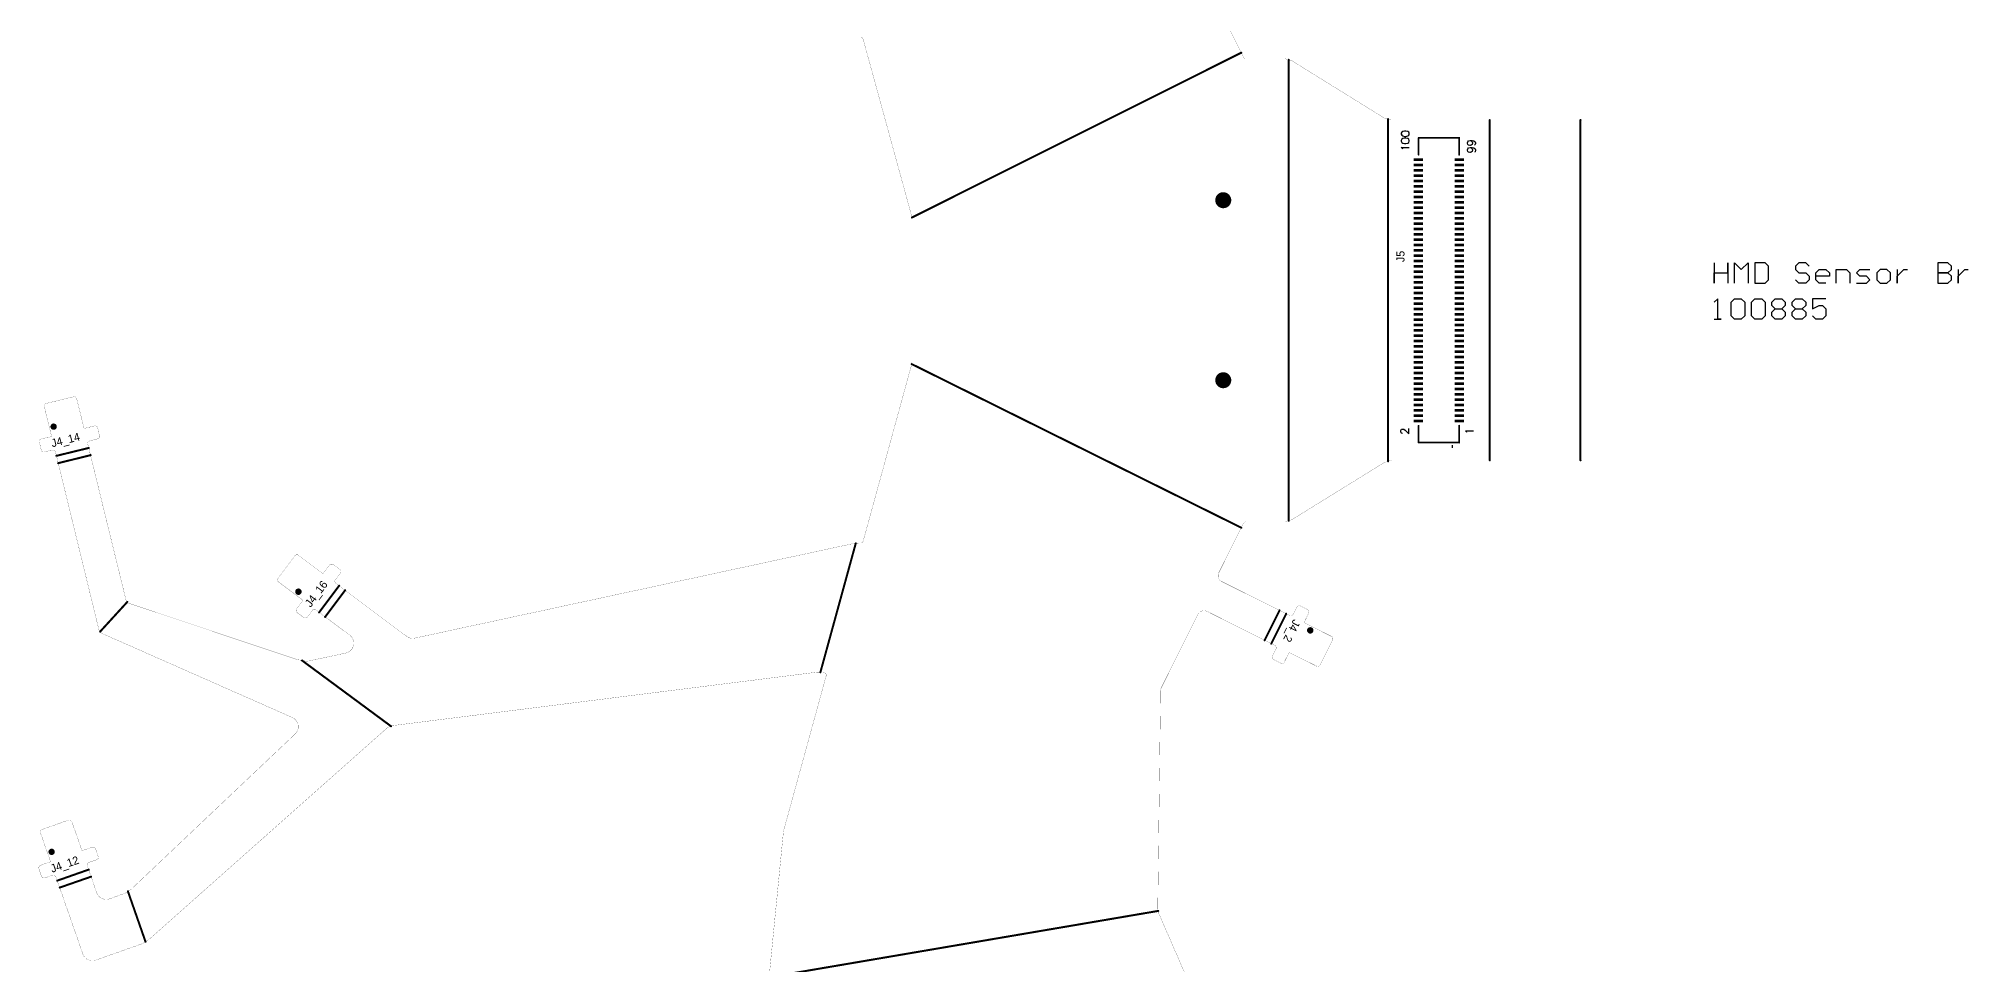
# Model space of a CAD drawing. Extents: x 325 to 617, y 85 to 372.
# Drawn here: x 325.1 to 470.2, y 208.2 to 277.6 of the extents above; entities that cross this region are included whole.
import ezdxf

# ---------------------------------------------------------------- set-up
doc = ezdxf.new("R2010")
doc.units = 0
for name, color, linetype in [('MECHANICAL1', 6, 'CONTINUOUS'), ('PADHOLELAYER', 156, 'CONTINUOUS'), ('TOPOVERLAY', 2, 'CONTINUOUS'), ('TOPPASTE', 8, 'CONTINUOUS')]:
    doc.layers.add(name, color=color, linetype=linetype)

msp = doc.modelspace()

# ---------------------------------------------------------------- linework, layer by layer
at = {"layer": 'MECHANICAL1', "const_width": 0.0127}
for points in [[(413.59, 279.9), (415.44, 276.2)], [(386.92, 277.54), (390.56, 264.27)], [(415.62, 276.09), (418.58, 276.09)], [(418.58, 276.09), (419.08, 275.93)], [(419.08, 275.93), (426.03, 271.62)], [(426.03, 271.62), (426.53, 271.49)], [(426.53, 271.49), (426.81, 271.49)], [(426.81, 271.49), (433.38, 271.49)], [(433.38, 271.49), (498.99, 271.49)], [(390.56, 264.27), (390.58, 264.1)], [(390.58, 253.35), (390.58, 264.1)], [(386.92, 239.92), (390.56, 253.19)], [(390.56, 253.19), (390.58, 253.35)], [(325.51, 250), (326.06, 247.76)], [(325.66, 250.24), (327.7, 250.74)], [(327.94, 250.59), (328.49, 248.36)], [(328.49, 248.36), (329.27, 248.55)], [(329.51, 248.4), (329.65, 247.82)], [(325.14, 247.33), (325.28, 246.75)], [(325.28, 247.57), (326.06, 247.76)], [(325.52, 246.6), (326.1, 246.74)], [(328.77, 247.19), (331.64, 235.48)], [(328.92, 247.43), (329.5, 247.58)], [(326.35, 246.6), (329.61, 233.25)], [(419.08, 241.53), (426.03, 245.83)], [(426.03, 245.83), (426.53, 245.97)], [(426.53, 245.97), (426.81, 245.97)], [(426.81, 245.97), (433.38, 245.97)], [(433.38, 245.97), (498.99, 245.97)], [(413.59, 237.55), (415.44, 241.26)], [(415.62, 241.37), (418.58, 241.37)], [(418.58, 241.37), (419.08, 241.53)], [(353.3, 232.64), (386.13, 239.72)], [(386.13, 239.72), (386.58, 239.77)], [(386.58, 239.77), (386.72, 239.77)], [(343.04, 237.13), (344.3, 238.81)], [(344.58, 238.85), (346.42, 237.47)], [(346.42, 237.47), (346.9, 238.11)], [(347.18, 238.15), (347.66, 237.79)], [(343.08, 236.85), (344.92, 235.47)], [(347.34, 237.03), (347.7, 237.51)], [(347.38, 236.75), (352.69, 232.77)], [(413.81, 236.88), (418.9, 234.34)], [(331.64, 235.48), (331.84, 235.25)], [(331.84, 235.25), (344.47, 231.03)], [(344.44, 234.83), (344.92, 235.47)], [(419.71, 235.05), (420.24, 234.78)], [(344.48, 234.55), (344.96, 234.19)], [(345.24, 234.23), (345.6, 234.71)], [(345.88, 234.75), (348.41, 232.86)], [(409.28, 228.93), (412.02, 234.42)], [(412.7, 234.65), (417.78, 232.1)], [(419.17, 234.43), (419.44, 234.96)], [(419.98, 233.8), (420.33, 234.52)], [(419.98, 233.8), (422.03, 232.77)], [(329.61, 233.25), (329.79, 233.01)], [(329.79, 233.01), (344.1, 226.69)], [(421.18, 230.63), (422.12, 232.5)], [(344.47, 231.03), (345.21, 230.9)], [(345.21, 230.9), (348.12, 231.52)], [(417.61, 231.3), (417.87, 231.83)], [(417.7, 231.03), (418.23, 230.76)], [(418.5, 230.85), (418.86, 231.56)], [(418.86, 231.56), (420.92, 230.54)], [(351.64, 226.08), (383.49, 230.09)], [(380.94, 218.15), (384.14, 229.8)], [(383.49, 230.09), (383.92, 230.07)], [(383.92, 230.07), (384, 230.05)], [(409.01, 212.35), (409.22, 228.71)], [(332.03, 213.81), (344.32, 225.45)], [(333.35, 210.03), (351.26, 225.94)], [(351.26, 225.94), (351.64, 226.08)], [(325.22, 218.04), (325.98, 215.87)], [(325.35, 218.29), (327.33, 218.99)], [(327.58, 218.87), (328.34, 216.69)], [(379.88, 207.38), (380.94, 218.15)], [(328.34, 216.69), (329.1, 216.96)], [(329.35, 216.84), (329.55, 216.27)], [(325.11, 215.35), (325.3, 214.78)], [(325.23, 215.6), (325.98, 215.87)], [(325.56, 214.66), (326.13, 214.86)], [(326.38, 214.74), (328.4, 208.95)], [(328.74, 215.56), (329.44, 213.55)], [(328.86, 215.82), (329.43, 216.01)], [(330.4, 213.09), (331.53, 213.49)], [(331.53, 213.49), (332.03, 213.81)], [(409.01, 212.35), (409.07, 212.02)], [(409.07, 212.02), (420.61, 185.57)], [(329.36, 208.49), (332.85, 209.72)], [(332.85, 209.72), (333.35, 210.03)]]:
    msp.add_lwpolyline(points, dxfattribs=at)
for points in [[(386.72, 277.69, -0.341522), (386.92, 277.54)], [(415.62, 276.09, -0.284079), (415.44, 276.2)], [(325.51, 250, -0.414214), (325.66, 250.24)], [(327.7, 250.74, -0.414214), (327.94, 250.59)], [(329.27, 248.55, -0.414214), (329.51, 248.4)], [(325.14, 247.33, -0.414214), (325.28, 247.57)], [(325.52, 246.6, -0.414214), (325.28, 246.75)], [(326.1, 246.74, -0.414214), (326.35, 246.6)], [(328.77, 247.19, -0.414214), (328.92, 247.43)], [(329.65, 247.82, -0.414214), (329.5, 247.58)], [(415.44, 241.26, -0.284079), (415.62, 241.37)], [(386.92, 239.92, -0.341522), (386.72, 239.77)], [(344.3, 238.81, -0.414214), (344.58, 238.85)], [(346.9, 238.11, -0.414214), (347.18, 238.15)], [(343.08, 236.85, -0.414214), (343.04, 237.13)], [(347.38, 236.75, -0.414214), (347.34, 237.03)], [(347.66, 237.79, -0.414214), (347.7, 237.51)], [(413.81, 236.88, -0.414214), (413.59, 237.55)], [(419.44, 234.96, -0.414214), (419.71, 235.05)], [(344.48, 234.55, -0.414214), (344.44, 234.83)], [(345.24, 234.23, -0.414214), (344.96, 234.19)], [(345.6, 234.71, -0.414214), (345.88, 234.75)], [(412.02, 234.42, -0.414214), (412.7, 234.65)], [(419.17, 234.43, -0.414214), (418.9, 234.34)], [(420.24, 234.78, -0.414214), (420.33, 234.52)], [(348.41, 232.86, -0.643131), (348.12, 231.52)], [(353.3, 232.64, -0.217189), (352.69, 232.77)], [(422.03, 232.77, -0.414214), (422.12, 232.5)], [(417.7, 231.03, -0.414214), (417.61, 231.3)], [(417.78, 232.1, -0.414214), (417.87, 231.83)], [(418.5, 230.85, -0.414214), (418.23, 230.76)], [(384, 230.05, -0.414214), (384.14, 229.8)], [(421.18, 230.63, -0.414214), (420.92, 230.54)], [(409.22, 228.71, -0.113065), (409.28, 228.93)], [(344.1, 226.69, -0.535539), (344.32, 225.45)], [(325.22, 218.04, -0.414214), (325.35, 218.29)], [(327.33, 218.99, -0.414214), (327.58, 218.87)], [(329.1, 216.96, -0.414214), (329.35, 216.84)], [(329.55, 216.27, -0.414214), (329.43, 216.01)], [(325.11, 215.35, -0.414214), (325.23, 215.6)], [(325.56, 214.66, -0.414214), (325.3, 214.78)], [(326.13, 214.86, -0.414214), (326.38, 214.74)], [(328.74, 215.56, -0.414214), (328.86, 215.82)], [(330.4, 213.09, -0.414214), (329.44, 213.55)], [(329.36, 208.49, -0.414214), (328.4, 208.95)]]:
    msp.add_lwpolyline(points, format="xyb", dxfattribs=at)
at = {"layer": 'MECHANICAL1', "const_width": 0.00635}
for points in [[(386.91, 277.54, 1), (386.92, 277.54, 1)], [(386.91, 277.54, 1), (386.92, 277.54, 1)], [(415.44, 276.2, 1), (415.44, 276.2, 1)], [(415.44, 276.2, 1), (415.44, 276.2, 1)], [(415.62, 276.09, 1), (415.62, 276.09, 1)], [(415.62, 276.09, 1), (415.62, 276.09, 1)], [(418.58, 276.09, 1), (418.59, 276.09, 1)], [(418.58, 276.09, 1), (418.59, 276.09, 1)], [(419.08, 275.93, 1), (419.09, 275.93, 1)], [(419.08, 275.93, 1), (419.09, 275.93, 1)], [(426.03, 271.62, 1), (426.03, 271.62, 1)], [(426.03, 271.62, 1), (426.03, 271.62, 1)], [(426.53, 271.49, 1), (426.53, 271.49, 1)], [(426.53, 271.49, 1), (426.53, 271.49, 1)], [(426.8, 271.49, 1), (426.81, 271.49, 1)], [(426.8, 271.49, 1), (426.81, 271.49, 1)], [(433.37, 271.49, 1), (433.38, 271.49, 1)], [(433.37, 271.49, 1), (433.38, 271.49, 1)], [(390.55, 264.27, 1), (390.56, 264.27, 1)], [(390.55, 264.27, 1), (390.56, 264.27, 1)], [(390.57, 264.1, 1), (390.58, 264.1, 1)], [(390.57, 264.1, 1), (390.58, 264.1, 1)], [(390.55, 253.19, 1), (390.56, 253.19, 1)], [(390.55, 253.19, 1), (390.56, 253.19, 1)], [(390.57, 253.35, 1), (390.58, 253.35, 1)], [(390.57, 253.35, 1), (390.58, 253.35, 1)], [(325.51, 250, 1), (325.52, 250, 1)], [(325.51, 250, 1), (325.52, 250, 1)], [(325.66, 250.24, 1), (325.66, 250.24, 1)], [(325.66, 250.24, 1), (325.66, 250.24, 1)], [(327.7, 250.74, 1), (327.7, 250.74, 1)], [(327.7, 250.74, 1), (327.7, 250.74, 1)], [(327.94, 250.59, 1), (327.95, 250.59, 1)], [(327.94, 250.59, 1), (327.95, 250.59, 1)], [(328.49, 248.36, 1), (328.49, 248.36, 1)], [(328.49, 248.36, 1), (328.49, 248.36, 1)], [(329.26, 248.55, 1), (329.27, 248.55, 1)], [(329.26, 248.55, 1), (329.27, 248.55, 1)], [(329.5, 248.4, 1), (329.51, 248.4, 1)], [(329.5, 248.4, 1), (329.51, 248.4, 1)], [(325.13, 247.33, 1), (325.14, 247.33, 1)], [(325.13, 247.33, 1), (325.14, 247.33, 1)], [(325.28, 246.75, 1), (325.28, 246.75, 1)], [(325.28, 246.75, 1), (325.28, 246.75, 1)], [(325.28, 247.57, 1), (325.29, 247.57, 1)], [(325.28, 247.57, 1), (325.29, 247.57, 1)], [(326.06, 247.76, 1), (326.06, 247.76, 1)], [(326.06, 247.76, 1), (326.06, 247.76, 1)], [(326.1, 246.74, 1), (326.11, 246.74, 1)], [(326.1, 246.74, 1), (326.11, 246.74, 1)], [(328.77, 247.19, 1), (328.78, 247.19, 1)], [(328.77, 247.19, 1), (328.78, 247.19, 1)], [(328.92, 247.43, 1), (328.92, 247.43, 1)], [(328.92, 247.43, 1), (328.92, 247.43, 1)], [(329.5, 247.58, 1), (329.51, 247.58, 1)], [(329.5, 247.58, 1), (329.51, 247.58, 1)], [(329.65, 247.82, 1), (329.65, 247.82, 1)], [(329.65, 247.82, 1), (329.65, 247.82, 1)], [(325.52, 246.6, 1), (325.52, 246.6, 1)], [(325.52, 246.6, 1), (325.52, 246.6, 1)], [(326.34, 246.6, 1), (326.35, 246.6, 1)], [(326.34, 246.6, 1), (326.35, 246.6, 1)], [(426.03, 245.83, 1), (426.03, 245.83, 1)], [(426.03, 245.83, 1), (426.03, 245.83, 1)], [(426.53, 245.97, 1), (426.53, 245.97, 1)], [(426.53, 245.97, 1), (426.53, 245.97, 1)], [(426.8, 245.97, 1), (426.81, 245.97, 1)], [(426.8, 245.97, 1), (426.81, 245.97, 1)], [(433.37, 245.97, 1), (433.38, 245.97, 1)], [(433.37, 245.97, 1), (433.38, 245.97, 1)], [(415.44, 241.26, 1), (415.44, 241.26, 1)], [(415.44, 241.26, 1), (415.44, 241.26, 1)], [(415.62, 241.37, 1), (415.62, 241.37, 1)], [(415.62, 241.37, 1), (415.62, 241.37, 1)], [(418.58, 241.37, 1), (418.59, 241.37, 1)], [(418.58, 241.37, 1), (418.59, 241.37, 1)], [(419.08, 241.53, 1), (419.09, 241.53, 1)], [(419.08, 241.53, 1), (419.09, 241.53, 1)], [(386.13, 239.72, 1), (386.14, 239.72, 1)], [(386.13, 239.72, 1), (386.14, 239.72, 1)], [(386.58, 239.77, 1), (386.59, 239.77, 1)], [(386.58, 239.77, 1), (386.59, 239.77, 1)], [(386.72, 239.77, 1), (386.72, 239.77, 1)], [(386.72, 239.77, 1), (386.72, 239.77, 1)], [(386.91, 239.92, 1), (386.92, 239.92, 1)], [(386.91, 239.92, 1), (386.92, 239.92, 1)], [(344.3, 238.81, 1), (344.3, 238.81, 1)], [(344.3, 238.81, 1), (344.3, 238.81, 1)], [(344.58, 238.85, 1), (344.58, 238.85, 1)], [(344.58, 238.85, 1), (344.58, 238.85, 1)], [(346.9, 238.11, 1), (346.9, 238.11, 1)], [(346.9, 238.11, 1), (346.9, 238.11, 1)], [(347.18, 238.15, 1), (347.18, 238.15, 1)], [(347.18, 238.15, 1), (347.18, 238.15, 1)], [(343.04, 237.13, 1), (343.05, 237.13, 1)], [(343.04, 237.13, 1), (343.05, 237.13, 1)], [(343.08, 236.85, 1), (343.09, 236.85, 1)], [(343.08, 236.85, 1), (343.09, 236.85, 1)], [(346.42, 237.47, 1), (346.43, 237.47, 1)], [(346.42, 237.47, 1), (346.43, 237.47, 1)], [(347.34, 237.03, 1), (347.35, 237.03, 1)], [(347.34, 237.03, 1), (347.35, 237.03, 1)], [(347.38, 236.75, 1), (347.39, 236.75, 1)], [(347.38, 236.75, 1), (347.39, 236.75, 1)], [(347.66, 237.79, 1), (347.66, 237.79, 1)], [(347.66, 237.79, 1), (347.66, 237.79, 1)], [(347.7, 237.51, 1), (347.71, 237.51, 1)], [(347.7, 237.51, 1), (347.71, 237.51, 1)], [(413.59, 237.55, 1), (413.59, 237.55, 1)], [(413.59, 237.55, 1), (413.59, 237.55, 1)], [(413.81, 236.88, 1), (413.82, 236.88, 1)], [(413.81, 236.88, 1), (413.82, 236.88, 1)], [(331.63, 235.48, 1), (331.64, 235.48, 1)], [(331.63, 235.48, 1), (331.64, 235.48, 1)], [(331.83, 235.25, 1), (331.84, 235.25, 1)], [(331.83, 235.25, 1), (331.84, 235.25, 1)], [(344.92, 235.47, 1), (344.93, 235.47, 1)], [(344.92, 235.47, 1), (344.93, 235.47, 1)], [(419.7, 235.05, 1), (419.71, 235.05, 1)], [(419.7, 235.05, 1), (419.71, 235.05, 1)], [(344.44, 234.83, 1), (344.45, 234.83, 1)], [(344.44, 234.83, 1), (344.45, 234.83, 1)], [(344.48, 234.55, 1), (344.49, 234.55, 1)], [(344.48, 234.55, 1), (344.49, 234.55, 1)], [(344.96, 234.19, 1), (344.97, 234.19, 1)], [(344.96, 234.19, 1), (344.97, 234.19, 1)], [(345.24, 234.23, 1), (345.25, 234.23, 1)], [(345.24, 234.23, 1), (345.25, 234.23, 1)], [(345.6, 234.71, 1), (345.61, 234.71, 1)], [(345.6, 234.71, 1), (345.61, 234.71, 1)], [(345.88, 234.75, 1), (345.89, 234.75, 1)], [(345.88, 234.75, 1), (345.89, 234.75, 1)], [(412.02, 234.42, 1), (412.03, 234.42, 1)], [(412.02, 234.42, 1), (412.03, 234.42, 1)], [(412.69, 234.65, 1), (412.7, 234.65, 1)], [(412.69, 234.65, 1), (412.7, 234.65, 1)], [(418.9, 234.34, 1), (418.91, 234.34, 1)], [(418.9, 234.34, 1), (418.91, 234.34, 1)], [(419.17, 234.43, 1), (419.17, 234.43, 1)], [(419.17, 234.43, 1), (419.17, 234.43, 1)], [(419.44, 234.96, 1), (419.44, 234.96, 1)], [(419.44, 234.96, 1), (419.44, 234.96, 1)], [(419.97, 233.8, 1), (419.98, 233.8, 1)], [(419.97, 233.8, 1), (419.98, 233.8, 1)], [(420.24, 234.78, 1), (420.25, 234.78, 1)], [(420.24, 234.78, 1), (420.25, 234.78, 1)], [(420.33, 234.52, 1), (420.34, 234.52, 1)], [(420.33, 234.52, 1), (420.34, 234.52, 1)], [(329.6, 233.25, 1), (329.61, 233.25, 1)], [(329.6, 233.25, 1), (329.61, 233.25, 1)], [(329.79, 233.01, 1), (329.8, 233.01, 1)], [(329.79, 233.01, 1), (329.8, 233.01, 1)], [(348.4, 232.86, 1), (348.41, 232.86, 1)], [(348.4, 232.86, 1), (348.41, 232.86, 1)], [(352.68, 232.77, 1), (352.69, 232.77, 1)], [(352.68, 232.77, 1), (352.69, 232.77, 1)], [(353.29, 232.64, 1), (353.3, 232.64, 1)], [(353.29, 232.64, 1), (353.3, 232.64, 1)], [(422.03, 232.77, 1), (422.04, 232.77, 1)], [(422.03, 232.77, 1), (422.04, 232.77, 1)], [(422.12, 232.5, 1), (422.13, 232.5, 1)], [(422.12, 232.5, 1), (422.13, 232.5, 1)], [(344.46, 231.03, 1), (344.47, 231.03, 1)], [(344.46, 231.03, 1), (344.47, 231.03, 1)], [(345.21, 230.9, 1), (345.21, 230.9, 1)], [(345.21, 230.9, 1), (345.21, 230.9, 1)], [(348.11, 231.52, 1), (348.12, 231.52, 1)], [(348.11, 231.52, 1), (348.12, 231.52, 1)], [(417.6, 231.3, 1), (417.61, 231.3, 1)], [(417.6, 231.3, 1), (417.61, 231.3, 1)], [(417.69, 231.03, 1), (417.7, 231.03, 1)], [(417.69, 231.03, 1), (417.7, 231.03, 1)], [(417.78, 232.1, 1), (417.79, 232.1, 1)], [(417.78, 232.1, 1), (417.79, 232.1, 1)], [(417.87, 231.83, 1), (417.88, 231.83, 1)], [(417.87, 231.83, 1), (417.88, 231.83, 1)], [(418.23, 230.76, 1), (418.24, 230.76, 1)], [(418.23, 230.76, 1), (418.24, 230.76, 1)], [(418.5, 230.85, 1), (418.5, 230.85, 1)], [(418.5, 230.85, 1), (418.5, 230.85, 1)], [(418.86, 231.56, 1), (418.86, 231.56, 1)], [(418.86, 231.56, 1), (418.86, 231.56, 1)], [(383.49, 230.09, 1), (383.5, 230.09, 1)], [(383.49, 230.09, 1), (383.5, 230.09, 1)], [(383.92, 230.07, 1), (383.93, 230.07, 1)], [(383.92, 230.07, 1), (383.93, 230.07, 1)], [(384, 230.05, 1), (384.01, 230.05, 1)], [(384, 230.05, 1), (384.01, 230.05, 1)], [(384.14, 229.8, 1), (384.15, 229.8, 1)], [(384.14, 229.8, 1), (384.15, 229.8, 1)], [(420.91, 230.54, 1), (420.92, 230.54, 1)], [(420.91, 230.54, 1), (420.92, 230.54, 1)], [(421.18, 230.63, 1), (421.19, 230.63, 1)], [(421.18, 230.63, 1), (421.19, 230.63, 1)], [(409.22, 228.71, 1), (409.23, 228.71, 1)], [(409.22, 228.71, 1), (409.23, 228.71, 1)], [(409.27, 228.93, 1), (409.28, 228.93, 1)], [(409.27, 228.93, 1), (409.28, 228.93, 1)], [(344.1, 226.69, 1), (344.11, 226.69, 1)], [(344.1, 226.69, 1), (344.11, 226.69, 1)], [(344.31, 225.45, 1), (344.32, 225.45, 1)], [(344.31, 225.45, 1), (344.32, 225.45, 1)], [(351.26, 225.94, 1), (351.26, 225.94, 1)], [(351.26, 225.94, 1), (351.26, 225.94, 1)], [(351.63, 226.08, 1), (351.64, 226.08, 1)], [(351.63, 226.08, 1), (351.64, 226.08, 1)], [(325.22, 218.04, 1), (325.23, 218.04, 1)], [(325.22, 218.04, 1), (325.23, 218.04, 1)], [(325.34, 218.29, 1), (325.35, 218.29, 1)], [(325.34, 218.29, 1), (325.35, 218.29, 1)], [(327.33, 218.99, 1), (327.33, 218.99, 1)], [(327.33, 218.99, 1), (327.33, 218.99, 1)], [(327.58, 218.87, 1), (327.59, 218.87, 1)], [(327.58, 218.87, 1), (327.59, 218.87, 1)], [(380.94, 218.15, 1), (380.95, 218.15, 1)], [(380.94, 218.15, 1), (380.95, 218.15, 1)], [(328.34, 216.69, 1), (328.35, 216.69, 1)], [(328.34, 216.69, 1), (328.35, 216.69, 1)], [(329.1, 216.96, 1), (329.1, 216.96, 1)], [(329.1, 216.96, 1), (329.1, 216.96, 1)], [(329.35, 216.84, 1), (329.36, 216.84, 1)], [(329.35, 216.84, 1), (329.36, 216.84, 1)], [(329.55, 216.27, 1), (329.56, 216.27, 1)], [(329.55, 216.27, 1), (329.56, 216.27, 1)], [(325.1, 215.35, 1), (325.11, 215.35, 1)], [(325.1, 215.35, 1), (325.11, 215.35, 1)], [(325.23, 215.6, 1), (325.23, 215.6, 1)], [(325.23, 215.6, 1), (325.23, 215.6, 1)], [(325.3, 214.78, 1), (325.31, 214.78, 1)], [(325.3, 214.78, 1), (325.31, 214.78, 1)], [(325.98, 215.87, 1), (325.99, 215.87, 1)], [(325.98, 215.87, 1), (325.99, 215.87, 1)], [(326.12, 214.86, 1), (326.13, 214.86, 1)], [(326.12, 214.86, 1), (326.13, 214.86, 1)], [(326.38, 214.74, 1), (326.38, 214.74, 1)], [(326.38, 214.74, 1), (326.38, 214.74, 1)], [(328.74, 215.56, 1), (328.74, 215.56, 1)], [(328.74, 215.56, 1), (328.74, 215.56, 1)], [(328.86, 215.82, 1), (328.87, 215.82, 1)], [(328.86, 215.82, 1), (328.87, 215.82, 1)], [(329.43, 216.01, 1), (329.43, 216.01, 1)], [(329.43, 216.01, 1), (329.43, 216.01, 1)], [(325.56, 214.66, 1), (325.56, 214.66, 1)], [(325.56, 214.66, 1), (325.56, 214.66, 1)], [(329.44, 213.55, 1), (329.45, 213.55, 1)], [(329.44, 213.55, 1), (329.45, 213.55, 1)], [(331.53, 213.49, 1), (331.53, 213.49, 1)], [(331.53, 213.49, 1), (331.53, 213.49, 1)], [(332.03, 213.81, 1), (332.03, 213.81, 1)], [(332.03, 213.81, 1), (332.03, 213.81, 1)], [(330.39, 213.09, 1), (330.4, 213.09, 1)], [(330.39, 213.09, 1), (330.4, 213.09, 1)], [(409, 212.35, 1), (409.01, 212.35, 1)], [(409, 212.35, 1), (409.01, 212.35, 1)], [(409.07, 212.02, 1), (409.08, 212.02, 1)], [(409.07, 212.02, 1), (409.08, 212.02, 1)], [(328.4, 208.95, 1), (328.41, 208.95, 1)], [(328.4, 208.95, 1), (328.41, 208.95, 1)], [(332.85, 209.72, 1), (332.86, 209.72, 1)], [(332.85, 209.72, 1), (332.86, 209.72, 1)], [(333.35, 210.03, 1), (333.36, 210.03, 1)], [(333.35, 210.03, 1), (333.36, 210.03, 1)], [(329.36, 208.49, 1), (329.36, 208.49, 1)], [(329.36, 208.49, 1), (329.36, 208.49, 1)]]:
    msp.add_lwpolyline(points, format="xyb", close=True, dxfattribs=at)
at = {"layer": 'PADHOLELAYER', "const_width": 0.6}
for points in [[(413.62, 265.48, 1), (414.22, 265.48, 1)], [(413.62, 251.98, 1), (414.22, 251.98, 1)]]:
    msp.add_lwpolyline(points, format="xyb", close=True, dxfattribs=at)
at = {"layer": 'TOPOVERLAY'}
for p, q in [((427.3, 270.59), (427.27, 270.5)), ((427.27, 270.5), (427.27, 270.44)), ((427.27, 270.44), (427.3, 270.36)), ((427.3, 270.05), (427.27, 269.97)), ((427.27, 269.97), (427.27, 269.91)), ((427.27, 269.91), (427.3, 269.82)), ((427.38, 270.64), (427.3, 270.59)), ((427.3, 270.36), (427.38, 270.3)), ((427.38, 270.11), (427.3, 270.05)), ((427.52, 270.67), (427.38, 270.64)), ((427.38, 270.3), (427.52, 270.27)), ((427.52, 270.14), (427.38, 270.11)), ((427.61, 270.67), (427.52, 270.67)), ((427.52, 270.27), (427.61, 270.27)), ((427.61, 270.14), (427.52, 270.14)), ((427.75, 270.64), (427.61, 270.67)), ((427.61, 270.27), (427.75, 270.3)), ((427.75, 270.11), (427.61, 270.14)), ((427.84, 270.59), (427.75, 270.64)), ((427.75, 270.3), (427.84, 270.36)), ((427.84, 270.05), (427.75, 270.11)), ((427.87, 270.5), (427.84, 270.59)), ((427.84, 270.36), (427.87, 270.44)), ((427.87, 269.97), (427.84, 270.05)), ((427.84, 269.82), (427.87, 269.91)), ((427.87, 270.44), (427.87, 270.5)), ((427.87, 269.91), (427.87, 269.97)), ((432.23, 269.79), (432.26, 269.87)), ((432.26, 269.87), (432.32, 269.93)), ((432.32, 269.93), (432.43, 269.96)), ((432.43, 269.96), (432.52, 269.93)), ((432.43, 269.96), (432.58, 269.96)), ((432.52, 269.93), (432.58, 269.87)), ((432.58, 269.96), (432.72, 269.93)), ((432.58, 269.87), (432.6, 269.79)), ((432.72, 269.93), (432.8, 269.87)), ((432.8, 269.87), (432.83, 269.79)), ((427.35, 269.35), (427.27, 269.44)), ((427.27, 269.44), (427.87, 269.44)), ((427.3, 269.82), (427.38, 269.77)), ((427.38, 269.3), (427.35, 269.35)), ((427.38, 269.77), (427.52, 269.74)), ((427.52, 269.74), (427.61, 269.74)), ((427.61, 269.74), (427.75, 269.77)), ((427.75, 269.77), (427.84, 269.82)), ((432.23, 269.76), (432.23, 269.79)), ((432.26, 269.67), (432.23, 269.76)), ((432.23, 269.25), (432.26, 269.34)), ((432.23, 269.23), (432.23, 269.25)), ((432.26, 269.14), (432.23, 269.23)), ((432.32, 269.62), (432.26, 269.67)), ((432.26, 269.34), (432.32, 269.4)), ((432.32, 269.08), (432.26, 269.14)), ((432.4, 269.59), (432.32, 269.62)), ((432.32, 269.4), (432.43, 269.43)), ((432.4, 269.06), (432.32, 269.08)), ((432.43, 269.59), (432.4, 269.59)), ((432.43, 269.06), (432.4, 269.06)), ((432.52, 269.62), (432.43, 269.59)), ((432.43, 269.43), (432.52, 269.4)), ((432.43, 269.43), (432.58, 269.43)), ((432.52, 269.08), (432.43, 269.06)), ((432.58, 269.67), (432.52, 269.62)), ((432.52, 269.4), (432.58, 269.34)), ((432.58, 269.14), (432.52, 269.08)), ((432.6, 269.76), (432.58, 269.67)), ((432.58, 269.43), (432.72, 269.4)), ((432.58, 269.34), (432.6, 269.25)), ((432.6, 269.23), (432.58, 269.14)), ((432.6, 269.79), (432.6, 269.76)), ((432.6, 269.25), (432.6, 269.23)), ((432.72, 269.4), (432.8, 269.34)), ((432.8, 269.65), (432.75, 269.62)), ((432.8, 269.11), (432.75, 269.08)), ((432.83, 269.73), (432.8, 269.65)), ((432.8, 269.34), (432.83, 269.25)), ((432.83, 269.2), (432.8, 269.11)), ((432.83, 269.79), (432.83, 269.73)), ((432.83, 269.25), (432.83, 269.2)), ((450.74, 260.79), (450.74, 259.27)), ((450.74, 259.27), (450.74, 260.03)), ((450.74, 260.03), (451.76, 260.03)), ((451.76, 260.03), (451.76, 260.79)), ((451.76, 260.79), (451.76, 259.27)), ((452.27, 259.27), (452.27, 260.79)), ((452.27, 260.79), (452.77, 260.28)), ((452.77, 260.28), (453.28, 260.79)), ((453.28, 260.79), (453.28, 259.27)), ((453.79, 260.79), (453.79, 259.27)), ((454.55, 260.79), (453.79, 260.79)), ((454.81, 260.54), (454.55, 260.79)), ((454.81, 259.52), (454.81, 260.54)), ((457.09, 260.79), (456.84, 260.54)), ((456.84, 260.54), (456.84, 260.28)), ((456.84, 260.28), (457.09, 260.03)), ((457.6, 260.79), (457.09, 260.79)), ((457.09, 260.03), (457.6, 260.03)), ((457.85, 260.54), (457.6, 260.79)), ((457.6, 260.03), (457.85, 259.78)), ((457.85, 259.78), (457.85, 259.52)), ((458.36, 260.03), (458.61, 260.28)), ((458.36, 259.52), (458.36, 260.03)), ((459.38, 259.78), (458.36, 259.78)), ((458.61, 260.28), (459.12, 260.28)), ((459.12, 260.28), (459.38, 260.03)), ((459.38, 260.03), (459.38, 259.78)), ((459.88, 259.27), (459.88, 260.28)), ((459.88, 260.28), (460.65, 260.28)), ((460.65, 260.28), (460.9, 260.03)), ((460.9, 260.03), (460.9, 259.27)), ((461.41, 260.03), (461.66, 260.28)), ((461.66, 259.78), (461.41, 260.03)), ((461.66, 260.28), (462.42, 260.28)), ((462.17, 259.78), (461.66, 259.78)), ((462.42, 259.52), (462.17, 259.78)), ((463.18, 260.28), (462.93, 260.03)), ((462.93, 260.03), (462.93, 259.52)), ((463.69, 260.28), (463.18, 260.28)), ((463.95, 260.03), (463.69, 260.28)), ((463.95, 259.52), (463.95, 260.03)), ((464.45, 260.28), (464.45, 259.27)), ((464.45, 259.78), (464.71, 260.03)), ((464.45, 259.27), (464.45, 259.78)), ((464.71, 260.03), (464.96, 260.28)), ((464.96, 260.28), (465.22, 260.28)), ((467.5, 260.79), (467.5, 259.27)), ((468.26, 260.79), (467.5, 260.79)), ((468.26, 260.03), (467.5, 260.03)), ((467.5, 260.03), (468.26, 260.03)), ((468.52, 260.54), (468.26, 260.79)), ((468.26, 260.03), (468.52, 260.28)), ((468.52, 259.78), (468.26, 260.03)), ((468.52, 260.28), (468.52, 260.54)), ((468.52, 259.52), (468.52, 259.78)), ((469.02, 260.28), (469.02, 259.27)), ((469.02, 259.78), (469.28, 260.03)), ((469.02, 259.27), (469.02, 259.78)), ((469.28, 260.03), (469.53, 260.28)), ((469.53, 260.28), (469.79, 260.28)), ((453.79, 259.27), (454.55, 259.27)), ((454.55, 259.27), (454.81, 259.52)), ((457.09, 259.27), (456.84, 259.52)), ((457.6, 259.27), (457.09, 259.27)), ((457.85, 259.52), (457.6, 259.27)), ((458.61, 259.27), (458.36, 259.52)), ((459.12, 259.27), (458.61, 259.27)), ((461.41, 259.27), (462.17, 259.27)), ((462.17, 259.27), (462.42, 259.52)), ((462.93, 259.52), (463.18, 259.27)), ((463.18, 259.27), (463.69, 259.27)), ((463.69, 259.27), (463.95, 259.52)), ((467.5, 259.27), (468.26, 259.27)), ((468.26, 259.27), (468.52, 259.52)), ((451, 258.09), (450.74, 257.84)), ((451, 256.57), (451, 258.09)), ((452.01, 257.84), (452.27, 258.09)), ((452.01, 256.82), (452.01, 257.84)), ((452.27, 256.57), (452.01, 256.82)), ((452.27, 258.09), (452.77, 258.09)), ((452.77, 258.09), (453.03, 257.84)), ((453.03, 256.82), (452.77, 256.57)), ((453.03, 257.84), (453.03, 256.82)), ((453.54, 257.84), (453.79, 258.09)), ((453.54, 256.82), (453.54, 257.84)), ((453.79, 256.57), (453.54, 256.82)), ((453.79, 258.09), (454.3, 258.09)), ((454.3, 258.09), (454.55, 257.84)), ((454.55, 256.82), (454.3, 256.57)), ((454.55, 257.84), (454.55, 256.82)), ((455.06, 257.84), (455.31, 258.09)), ((455.06, 257.58), (455.06, 257.84)), ((455.31, 257.33), (455.06, 257.58)), ((455.06, 257.08), (455.31, 257.33)), ((455.06, 256.82), (455.06, 257.08)), ((455.31, 256.57), (455.06, 256.82)), ((455.31, 258.09), (455.82, 258.09)), ((455.31, 257.33), (455.82, 257.33)), ((455.82, 258.09), (456.07, 257.84)), ((456.07, 257.58), (455.82, 257.33)), ((455.82, 257.33), (456.07, 257.08)), ((456.07, 256.82), (455.82, 256.57)), ((456.07, 257.84), (456.07, 257.58)), ((456.07, 257.08), (456.07, 256.82)), ((456.58, 257.84), (456.84, 258.09)), ((456.58, 257.58), (456.58, 257.84)), ((456.84, 257.33), (456.58, 257.58)), ((456.58, 257.08), (456.84, 257.33)), ((456.58, 256.82), (456.58, 257.08)), ((456.84, 256.57), (456.58, 256.82)), ((456.84, 258.09), (457.34, 258.09)), ((456.84, 257.33), (457.34, 257.33)), ((457.34, 258.09), (457.6, 257.84)), ((457.6, 257.58), (457.34, 257.33)), ((457.34, 257.33), (457.6, 257.08)), ((457.6, 256.82), (457.34, 256.57)), ((457.6, 257.84), (457.6, 257.58)), ((457.6, 257.08), (457.6, 256.82)), ((459.12, 258.09), (458.11, 258.09)), ((458.11, 258.09), (458.11, 257.33)), ((458.11, 257.33), (458.61, 257.58)), ((458.36, 256.57), (458.11, 256.82)), ((458.61, 257.58), (458.87, 257.58)), ((458.87, 257.58), (459.12, 257.33)), ((459.12, 256.82), (458.87, 256.57)), ((459.12, 257.33), (459.12, 256.82)), ((450.74, 256.57), (451.25, 256.57)), ((451.25, 256.57), (451, 256.57)), ((452.77, 256.57), (452.27, 256.57)), ((454.3, 256.57), (453.79, 256.57)), ((455.82, 256.57), (455.31, 256.57)), ((457.34, 256.57), (456.84, 256.57)), ((458.87, 256.57), (458.36, 256.57)), ((427.23, 248.21), (427.26, 248.27)), ((427.23, 248.1), (427.23, 248.21)), ((427.26, 248.04), (427.23, 248.1)), ((427.26, 248.27), (427.29, 248.3)), ((427.29, 248.3), (427.35, 248.32)), ((427.35, 248.32), (427.4, 248.32)), ((427.4, 248.32), (427.46, 248.3)), ((427.46, 248.3), (427.55, 248.24)), ((427.55, 248.24), (427.83, 247.95)), ((427.83, 247.95), (427.83, 248.35)), ((432.16, 248.11), (432.08, 248.19)), ((432.08, 248.19), (432.68, 248.19)), ((432.19, 248.05), (432.16, 248.11)), ((427.29, 248.01), (427.26, 248.04)), ((427.35, 247.98), (427.29, 248.01)), ((427.37, 247.98), (427.35, 247.98))]:
    msp.add_line(p, q, dxfattribs=at)
for points, const_width in [([(390.57, 264.18), (415.27, 276.54)], 0.15), ([(418.83, 241.45), (418.83, 276.01)], 0.15), ([(426.28, 245.9), (426.28, 271.56)], 0.15), ([(433.91, 245.97), (433.91, 271.49)], 0.15), ([(440.71, 245.97), (440.71, 271.49)], 0.15), ([(428.57, 270.16), (431.62, 270.16)], 0.127), ([(428.57, 268.89), (428.57, 270.16)], 0.127), ([(431.62, 268.89), (431.62, 270.16)], 0.127), ([(390.56, 253.19), (415.27, 240.92)], 0.15), ([(428.57, 247.3), (428.57, 248.57)], 0.127), ([(431.62, 247.3), (431.62, 248.57)], 0.127), ([(326.42, 246.31), (328.84, 246.9)], 0.15), ([(428.57, 247.3), (431.62, 247.3)], 0.127), ([(326.55, 245.76), (328.98, 246.36)], 0.15), ([(383.71, 230.08), (386.36, 239.74)], 0.15), ([(346.12, 234.57), (347.62, 236.57)], 0.15), ([(329.7, 233.13), (331.74, 235.36)], 0.15), ([(346.57, 234.23), (348.07, 236.23)], 0.15), ([(417.02, 232.48), (418.14, 234.72)], 0.15), ([(417.52, 232.23), (418.64, 234.47)], 0.15), ([(344.84, 230.96), (351.51, 226.03)], 0.15), ([(326.48, 214.45), (328.84, 215.28)], 0.15), ([(326.66, 213.93), (329.02, 214.75)], 0.15), ([(331.78, 213.65), (333.1, 209.87)], 0.15), ([(379.87, 207.21), (409.04, 212.18)], 0.15)]:
    msp.add_lwpolyline(points, dxfattribs=dict(at, const_width=const_width))
for points, const_width in [([(415.24, 276.54, 1), (415.31, 276.54, 1)], 0.075), ([(418.79, 276.01, 1), (418.87, 276.01, 1)], 0.075), ([(426.24, 271.56, 1), (426.32, 271.56, 1)], 0.075), ([(433.87, 271.49, 1), (433.94, 271.49, 1)], 0.075), ([(440.67, 271.49, 1), (440.75, 271.49, 1)], 0.075), ([(428.54, 270.16, 1), (428.6, 270.16, 1)], 0.0635), ([(428.54, 270.16, 1), (428.6, 270.16, 1)], 0.0635), ([(431.58, 270.16, 1), (431.65, 270.16, 1)], 0.0635), ([(431.58, 270.16, 1), (431.65, 270.16, 1)], 0.0635), ([(428.54, 268.89, 1), (428.6, 268.89, 1)], 0.0635), ([(431.58, 268.89, 1), (431.65, 268.89, 1)], 0.0635), ([(390.53, 264.18, 1), (390.6, 264.18, 1)], 0.075), ([(390.52, 253.19, 1), (390.59, 253.19, 1)], 0.075), ([(326.32, 248.5, 1), (326.1, 248.5, 1)], 0.254), ([(326.03, 248.5, 1), (326.16, 248.5, 1)], 0.127), ([(326.26, 248.5, 1), (326.38, 248.5, 1)], 0.127), ([(428.54, 248.57, 1), (428.6, 248.57, 1)], 0.0635), ([(431.58, 248.57, 1), (431.65, 248.57, 1)], 0.0635), ([(328.81, 246.9, 1), (328.88, 246.9, 1)], 0.075), ([(428.54, 247.3, 1), (428.6, 247.3, 1)], 0.0635), ([(428.54, 247.3, 1), (428.6, 247.3, 1)], 0.0635), ([(431.58, 247.3, 1), (431.65, 247.3, 1)], 0.0635), ([(431.58, 247.3, 1), (431.65, 247.3, 1)], 0.0635), ([(326.38, 246.31, 1), (326.45, 246.31, 1)], 0.075), ([(326.51, 245.76, 1), (326.59, 245.76, 1)], 0.075), ([(328.94, 246.36, 1), (329.02, 246.36, 1)], 0.075), ([(426.24, 245.9, 1), (426.32, 245.9, 1)], 0.075), ([(433.87, 245.97, 1), (433.94, 245.97, 1)], 0.075), ([(440.67, 245.97, 1), (440.75, 245.97, 1)], 0.075), ([(415.24, 240.92, 1), (415.31, 240.92, 1)], 0.075), ([(418.79, 241.45, 1), (418.87, 241.45, 1)], 0.075), ([(386.32, 239.74, 1), (386.4, 239.74, 1)], 0.075), ([(347.58, 236.57, 1), (347.66, 236.57, 1)], 0.075), ([(331.7, 235.36, 1), (331.77, 235.36, 1)], 0.075), ([(344.68, 236.12, 1), (344.45, 236.12, 1)], 0.254), ([(344.39, 236.12, 1), (344.52, 236.12, 1)], 0.127), ([(344.61, 236.12, 1), (344.74, 236.12, 1)], 0.127), ([(348.03, 236.23, 1), (348.11, 236.23, 1)], 0.075), ([(346.08, 234.57, 1), (346.16, 234.57, 1)], 0.075), ([(346.53, 234.23, 1), (346.61, 234.23, 1)], 0.075), ([(418.1, 234.72, 1), (418.17, 234.72, 1)], 0.075), ([(418.6, 234.47, 1), (418.67, 234.47, 1)], 0.075), ([(329.66, 233.13, 1), (329.74, 233.13, 1)], 0.075), ([(416.98, 232.48, 1), (417.06, 232.48, 1)], 0.075), ([(417.48, 232.23, 1), (417.56, 232.23, 1)], 0.075), ([(420.56, 233.22, 1), (420.33, 233.22, 1)], 0.254), ([(420.27, 233.22, 1), (420.4, 233.22, 1)], 0.127), ([(420.49, 233.22, 1), (420.62, 233.22, 1)], 0.127), ([(344.8, 230.96, 1), (344.88, 230.96, 1)], 0.075), ([(383.67, 230.08, 1), (383.75, 230.08, 1)], 0.075), ([(351.48, 226.03, 1), (351.55, 226.03, 1)], 0.075), ([(326.17, 216.61, 1), (325.95, 216.61, 1)], 0.254), ([(325.88, 216.61, 1), (326.01, 216.61, 1)], 0.127), ([(326.11, 216.61, 1), (326.23, 216.61, 1)], 0.127), ([(328.8, 215.28, 1), (328.88, 215.28, 1)], 0.075), ([(328.99, 214.75, 1), (329.06, 214.75, 1)], 0.075), ([(326.44, 214.45, 1), (326.52, 214.45, 1)], 0.075), ([(326.63, 213.93, 1), (326.7, 213.93, 1)], 0.075), ([(331.74, 213.65, 1), (331.82, 213.65, 1)], 0.075), ([(409, 212.18, 1), (409.08, 212.18, 1)], 0.075), ([(333.06, 209.87, 1), (333.14, 209.87, 1)], 0.075)]:
    msp.add_lwpolyline(points, format="xyb", close=True, dxfattribs=dict(at, const_width=const_width))
msp.add_lwpolyline([(431.11, 246.92), (431.11, 247.1)], dxfattribs=at)
for points in [[(431.11, 247.1, 1), (431.11, 247.1, 1)], [(431.11, 246.92, 1), (431.11, 246.92, 1)]]:
    msp.add_lwpolyline(points, format="xyb", close=True, dxfattribs=at)
at = {"layer": 'TOPPASTE'}
for points in [[(428.2, 268.63), (428.2, 268.43), (428.9, 268.63), (428.9, 268.43)], [(431.28, 268.63), (431.28, 268.43), (431.98, 268.63), (431.98, 268.43)], [(428.2, 268.23), (428.2, 268.03), (428.9, 268.23), (428.9, 268.03)], [(428.2, 267.83), (428.2, 267.63), (428.9, 267.83), (428.9, 267.63)], [(428.2, 267.43), (428.2, 267.23), (428.9, 267.43), (428.9, 267.23)], [(428.2, 267.03), (428.2, 266.83), (428.9, 267.03), (428.9, 266.83)], [(431.28, 268.23), (431.28, 268.03), (431.98, 268.23), (431.98, 268.03)], [(431.28, 267.83), (431.28, 267.63), (431.98, 267.83), (431.98, 267.63)], [(431.28, 267.43), (431.28, 267.23), (431.98, 267.43), (431.98, 267.23)], [(431.28, 267.03), (431.28, 266.83), (431.98, 267.03), (431.98, 266.83)], [(428.2, 266.63), (428.2, 266.43), (428.9, 266.63), (428.9, 266.43)], [(428.2, 266.23), (428.2, 266.03), (428.9, 266.23), (428.9, 266.03)], [(428.2, 265.83), (428.2, 265.63), (428.9, 265.83), (428.9, 265.63)], [(431.28, 266.63), (431.28, 266.43), (431.98, 266.63), (431.98, 266.43)], [(431.28, 266.23), (431.28, 266.03), (431.98, 266.23), (431.98, 266.03)], [(431.28, 265.83), (431.28, 265.63), (431.98, 265.83), (431.98, 265.63)], [(428.2, 265.43), (428.2, 265.23), (428.9, 265.43), (428.9, 265.23)], [(428.2, 265.03), (428.2, 264.83), (428.9, 265.03), (428.9, 264.83)], [(428.2, 264.63), (428.2, 264.43), (428.9, 264.63), (428.9, 264.43)], [(428.2, 264.23), (428.2, 264.03), (428.9, 264.23), (428.9, 264.03)], [(431.28, 265.43), (431.28, 265.23), (431.98, 265.43), (431.98, 265.23)], [(431.28, 265.03), (431.28, 264.83), (431.98, 265.03), (431.98, 264.83)], [(431.28, 264.63), (431.28, 264.43), (431.98, 264.63), (431.98, 264.43)], [(431.28, 264.23), (431.28, 264.03), (431.98, 264.23), (431.98, 264.03)], [(428.2, 263.83), (428.2, 263.63), (428.9, 263.83), (428.9, 263.63)], [(428.2, 263.43), (428.2, 263.23), (428.9, 263.43), (428.9, 263.23)], [(428.2, 263.03), (428.2, 262.83), (428.9, 263.03), (428.9, 262.83)], [(428.2, 262.63), (428.2, 262.43), (428.9, 262.63), (428.9, 262.43)], [(431.28, 263.83), (431.28, 263.63), (431.98, 263.83), (431.98, 263.63)], [(431.28, 263.43), (431.28, 263.23), (431.98, 263.43), (431.98, 263.23)], [(431.28, 263.03), (431.28, 262.83), (431.98, 263.03), (431.98, 262.83)], [(431.28, 262.63), (431.28, 262.43), (431.98, 262.63), (431.98, 262.43)], [(428.2, 262.23), (428.2, 262.03), (428.9, 262.23), (428.9, 262.03)], [(428.2, 261.83), (428.2, 261.63), (428.9, 261.83), (428.9, 261.63)], [(428.2, 261.43), (428.2, 261.23), (428.9, 261.43), (428.9, 261.23)], [(431.28, 262.23), (431.28, 262.03), (431.98, 262.23), (431.98, 262.03)], [(431.28, 261.83), (431.28, 261.63), (431.98, 261.83), (431.98, 261.63)], [(431.28, 261.43), (431.28, 261.23), (431.98, 261.43), (431.98, 261.23)], [(428.2, 261.03), (428.2, 260.83), (428.9, 261.03), (428.9, 260.83)], [(428.2, 260.63), (428.2, 260.43), (428.9, 260.63), (428.9, 260.43)], [(428.2, 260.23), (428.2, 260.03), (428.9, 260.23), (428.9, 260.03)], [(428.2, 259.83), (428.2, 259.63), (428.9, 259.83), (428.9, 259.63)], [(431.28, 261.03), (431.28, 260.83), (431.98, 261.03), (431.98, 260.83)], [(431.28, 260.63), (431.28, 260.43), (431.98, 260.63), (431.98, 260.43)], [(431.28, 260.23), (431.28, 260.03), (431.98, 260.23), (431.98, 260.03)], [(431.28, 259.83), (431.28, 259.63), (431.98, 259.83), (431.98, 259.63)], [(428.2, 259.43), (428.2, 259.23), (428.9, 259.43), (428.9, 259.23)], [(428.2, 259.03), (428.2, 258.83), (428.9, 259.03), (428.9, 258.83)], [(428.2, 258.63), (428.2, 258.43), (428.9, 258.63), (428.9, 258.43)], [(431.28, 259.43), (431.28, 259.23), (431.98, 259.43), (431.98, 259.23)], [(431.28, 259.03), (431.28, 258.83), (431.98, 259.03), (431.98, 258.83)], [(431.28, 258.63), (431.28, 258.43), (431.98, 258.63), (431.98, 258.43)], [(428.2, 258.23), (428.2, 258.03), (428.9, 258.23), (428.9, 258.03)], [(428.2, 257.83), (428.2, 257.63), (428.9, 257.83), (428.9, 257.63)], [(428.2, 257.43), (428.2, 257.23), (428.9, 257.43), (428.9, 257.23)], [(428.2, 257.03), (428.2, 256.83), (428.9, 257.03), (428.9, 256.83)], [(431.28, 258.23), (431.28, 258.03), (431.98, 258.23), (431.98, 258.03)], [(431.28, 257.83), (431.28, 257.63), (431.98, 257.83), (431.98, 257.63)], [(431.28, 257.43), (431.28, 257.23), (431.98, 257.43), (431.98, 257.23)], [(431.28, 257.03), (431.28, 256.83), (431.98, 257.03), (431.98, 256.83)], [(428.2, 256.63), (428.2, 256.43), (428.9, 256.63), (428.9, 256.43)], [(428.2, 256.23), (428.2, 256.03), (428.9, 256.23), (428.9, 256.03)], [(428.2, 255.83), (428.2, 255.63), (428.9, 255.83), (428.9, 255.63)], [(428.2, 255.43), (428.2, 255.23), (428.9, 255.43), (428.9, 255.23)], [(431.28, 256.63), (431.28, 256.43), (431.98, 256.63), (431.98, 256.43)], [(431.28, 256.23), (431.28, 256.03), (431.98, 256.23), (431.98, 256.03)], [(431.28, 255.83), (431.28, 255.63), (431.98, 255.83), (431.98, 255.63)], [(431.28, 255.43), (431.28, 255.23), (431.98, 255.43), (431.98, 255.23)], [(428.2, 255.03), (428.2, 254.83), (428.9, 255.03), (428.9, 254.83)], [(428.2, 254.63), (428.2, 254.43), (428.9, 254.63), (428.9, 254.43)], [(428.2, 254.23), (428.2, 254.03), (428.9, 254.23), (428.9, 254.03)], [(431.28, 255.03), (431.28, 254.83), (431.98, 255.03), (431.98, 254.83)], [(431.28, 254.63), (431.28, 254.43), (431.98, 254.63), (431.98, 254.43)], [(431.28, 254.23), (431.28, 254.03), (431.98, 254.23), (431.98, 254.03)], [(428.2, 253.83), (428.2, 253.63), (428.9, 253.83), (428.9, 253.63)], [(428.2, 253.43), (428.2, 253.23), (428.9, 253.43), (428.9, 253.23)], [(428.2, 253.03), (428.2, 252.83), (428.9, 253.03), (428.9, 252.83)], [(428.2, 252.63), (428.2, 252.43), (428.9, 252.63), (428.9, 252.43)], [(431.28, 253.83), (431.28, 253.63), (431.98, 253.83), (431.98, 253.63)], [(431.28, 253.43), (431.28, 253.23), (431.98, 253.43), (431.98, 253.23)], [(431.28, 253.03), (431.28, 252.83), (431.98, 253.03), (431.98, 252.83)], [(431.28, 252.63), (431.28, 252.43), (431.98, 252.63), (431.98, 252.43)], [(428.2, 252.23), (428.2, 252.03), (428.9, 252.23), (428.9, 252.03)], [(428.2, 251.83), (428.2, 251.63), (428.9, 251.83), (428.9, 251.63)], [(428.2, 251.43), (428.2, 251.23), (428.9, 251.43), (428.9, 251.23)], [(428.2, 251.03), (428.2, 250.83), (428.9, 251.03), (428.9, 250.83)], [(431.28, 252.23), (431.28, 252.03), (431.98, 252.23), (431.98, 252.03)], [(431.28, 251.83), (431.28, 251.63), (431.98, 251.83), (431.98, 251.63)], [(431.28, 251.43), (431.28, 251.23), (431.98, 251.43), (431.98, 251.23)], [(431.28, 251.03), (431.28, 250.83), (431.98, 251.03), (431.98, 250.83)], [(428.2, 250.63), (428.2, 250.43), (428.9, 250.63), (428.9, 250.43)], [(428.2, 250.23), (428.2, 250.03), (428.9, 250.23), (428.9, 250.03)], [(428.2, 249.83), (428.2, 249.63), (428.9, 249.83), (428.9, 249.63)], [(431.28, 250.63), (431.28, 250.43), (431.98, 250.63), (431.98, 250.43)], [(431.28, 250.23), (431.28, 250.03), (431.98, 250.23), (431.98, 250.03)], [(431.28, 249.83), (431.28, 249.63), (431.98, 249.83), (431.98, 249.63)], [(428.2, 249.43), (428.2, 249.23), (428.9, 249.43), (428.9, 249.23)], [(428.2, 249.03), (428.2, 248.83), (428.9, 249.03), (428.9, 248.83)], [(431.28, 249.43), (431.28, 249.23), (431.98, 249.43), (431.98, 249.23)], [(431.28, 249.03), (431.28, 248.83), (431.98, 249.03), (431.98, 248.83)]]:
    msp.add_solid(points, dxfattribs=at)

# ---------------------------------------------------------------- texts
at = {"layer": 'TOPOVERLAY'}
for s, rotation, p in [('J5', 90, (427.51, 260.84)), ('J4_14', 14, (326.11, 246.95)), ('J4_16', 53, (345.48, 234.91)), ('J4_2', 243, (419.19, 234.09)), ('J4_12', 19, (326.1, 215.04))]:
    msp.add_text(s, height=0.6, rotation=rotation, dxfattribs=at).set_placement(p)

doc.saveas('drawing.dxf')
